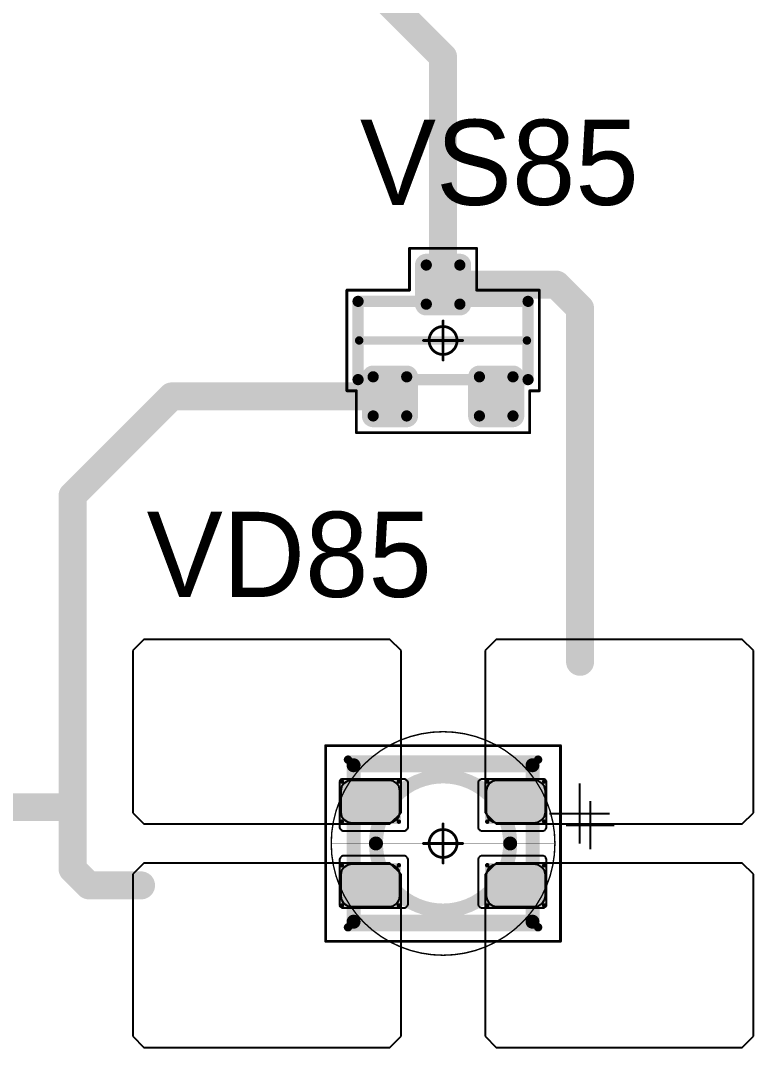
# Model space of a CAD drawing. Header units: millimetres. Extents: x 0 to 400, y 0 to 511.
# Drawn here: x 192.44 to 205.55, y 277.85 to 296.23 of the extents above; entities that cross this region are included whole.
import ezdxf

# ---------------------------------------------------------------- set-up
doc = ezdxf.new("R2010")
doc.units = ezdxf.units.MM
for name, color, linetype in [('Mechanical13', 56, 'Continuous'), ('Mechanical15', 56, 'Continuous'), ('Mechanical2', 216, 'Continuous'), ('TopLayer', 1, 'Continuous'), ('TopOverlay', 2, 'Continuous'), ('TopPaste', 8, 'Continuous'), ('TopSolder', 216, 'Continuous')]:
    doc.layers.add(name, color=color, linetype=linetype)

# ---------------------------------------------------------------- blocks, each defined once
blk = doc.blocks.new('SOT23_512')
at = {"layer": 'Mechanical13', "const_width": 0.2}
for points in [[(-0.7, 1.52), (0.7, 1.52)], [(-0.7, 1.52), (-0.7, -1.52)], [(0.7, 1.52), (0.7, -1.52)], [(-0.7, -1.52), (0.7, -1.52)]]:
    blk.add_lwpolyline(points, dxfattribs=at)
at = {"layer": 'Mechanical13', "const_width": 0.1}
for points in [[(-0.75, 1.52, 1), (-0.65, 1.52, 1)], [(-0.75, 1.52, 1), (-0.65, 1.52, 1)], [(0.65, 1.52, 1), (0.75, 1.52, 1)], [(0.65, 1.52, 1), (0.75, 1.52, 1)], [(-0.75, -1.52, 1), (-0.65, -1.52, 1)], [(-0.75, -1.52, 1), (-0.65, -1.52, 1)], [(0.65, -1.52, 1), (0.75, -1.52, 1)], [(0.65, -1.52, 1), (0.75, -1.52, 1)]]:
    blk.add_lwpolyline(points, format="xyb", close=True, dxfattribs=at)
at = {"layer": 'Mechanical15', "const_width": 0.05}
for points in [[(-0.9, 1.72), (-0.9, 1.55)], [(-0.9, 1.72), (0.9, 1.72)], [(0.9, 1.72), (0.9, 0.6)], [(-1.65, 1.55), (-1.65, -1.55)], [(-1.65, 1.55), (-0.9, 1.55)], [(0.9, 0.6), (1.65, 0.6)], [(1.65, 0.6), (1.65, -0.6)], [(0, 0.35), (0, -0.35)], [(-0.35, 0), (0.35, 0)], [(0.9, -0.6), (1.65, -0.6)], [(0.9, -0.6), (0.9, -1.72)], [(-1.65, -1.55), (-0.9, -1.55)], [(-0.9, -1.55), (-0.9, -1.72)], [(-0.9, -1.72), (0.9, -1.72)]]:
    blk.add_lwpolyline(points, dxfattribs=at)
at = {"layer": 'Mechanical15'}
for points, const_width in [([(-0.913, 1.72, 1), (-0.888, 1.72, 1)], 0.025), ([(-0.913, 1.72, 1), (-0.888, 1.72, 1)], 0.025), ([(0.888, 1.72, 1), (0.913, 1.72, 1)], 0.025), ([(0.888, 1.72, 1), (0.913, 1.72, 1)], 0.025), ([(-1.662, 1.55, 1), (-1.637, 1.55, 1)], 0.025), ([(-1.662, 1.55, 1), (-1.637, 1.55, 1)], 0.025), ([(-0.913, 1.55, 1), (-0.888, 1.55, 1)], 0.025), ([(-0.913, 1.55, 1), (-0.888, 1.55, 1)], 0.025), ([(0.888, 0.6, 1), (0.913, 0.6, 1)], 0.025), ([(0.888, 0.6, 1), (0.913, 0.6, 1)], 0.025), ([(1.637, 0.6, 1), (1.662, 0.6, 1)], 0.025), ([(1.637, 0.6, 1), (1.662, 0.6, 1)], 0.025), ([(-0.012, 0.35, 1), (0.012, 0.35, 1)], 0.025), ([(0.25, 0, 1), (-0.25, 0, 1)], 0.05), ([(-0.362, 0, 1), (-0.337, 0, 1)], 0.025), ([(-0.262, 0, 1), (-0.238, 0, 1)], 0.025), ([(0.238, 0, 1), (0.262, 0, 1)], 0.025), ([(0.337, 0, 1), (0.362, 0, 1)], 0.025), ([(-0.012, -0.35, 1), (0.012, -0.35, 1)], 0.025), ([(0.888, -0.6, 1), (0.913, -0.6, 1)], 0.025), ([(0.888, -0.6, 1), (0.913, -0.6, 1)], 0.025), ([(1.637, -0.6, 1), (1.662, -0.6, 1)], 0.025), ([(1.637, -0.6, 1), (1.662, -0.6, 1)], 0.025), ([(-1.662, -1.55, 1), (-1.637, -1.55, 1)], 0.025), ([(-1.662, -1.55, 1), (-1.637, -1.55, 1)], 0.025), ([(-0.913, -1.55, 1), (-0.888, -1.55, 1)], 0.025), ([(-0.913, -1.55, 1), (-0.888, -1.55, 1)], 0.025), ([(-0.913, -1.72, 1), (-0.888, -1.72, 1)], 0.025), ([(-0.913, -1.72, 1), (-0.888, -1.72, 1)], 0.025), ([(0.888, -1.72, 1), (0.913, -1.72, 1)], 0.025), ([(0.888, -1.72, 1), (0.913, -1.72, 1)], 0.025)]:
    blk.add_lwpolyline(points, format="xyb", close=True, dxfattribs=dict(at, const_width=const_width))
at = {"layer": 'TopLayer', "const_width": 0.1}
for points in [[(-1.4, 1.25, 1), (-1.3, 1.25, 1)], [(-0.7, 1.25, 1), (-0.6, 1.25, 1)], [(-1.4, 0.65, 1), (-1.3, 0.65, 1)], [(-0.7, 0.65, 1), (-0.6, 0.65, 1)], [(0.6, 0.3, 1), (0.7, 0.3, 1)], [(1.3, 0.3, 1), (1.4, 0.3, 1)], [(0.6, -0.3, 1), (0.7, -0.3, 1)], [(1.3, -0.3, 1), (1.4, -0.3, 1)], [(-1.4, -0.65, 1), (-1.3, -0.65, 1)], [(-0.7, -0.65, 1), (-0.6, -0.65, 1)], [(-1.4, -1.25, 1), (-1.3, -1.25, 1)], [(-0.7, -1.25, 1), (-0.6, -1.25, 1)]]:
    blk.add_lwpolyline(points, format="xyb", close=True, dxfattribs=at)
at = {"layer": 'TopLayer'}
for points in [[(-1.35, 1.35), (-1.35, 0.55), (-0.65, 1.35), (-0.65, 0.55)], [(-1.45, 1.25), (-1.45, 0.65), (-0.55, 1.25), (-0.55, 0.65)], [(0.65, 0.4), (0.65, -0.4), (1.35, 0.4), (1.35, -0.4)], [(0.55, 0.3), (0.55, -0.3), (1.45, 0.3), (1.45, -0.3)], [(-1.35, -0.55), (-1.35, -1.35), (-0.65, -0.55), (-0.65, -1.35)], [(-1.45, -0.65), (-1.45, -1.25), (-0.55, -0.65), (-0.55, -1.25)]]:
    blk.add_solid(points, dxfattribs=at)
at = {"layer": 'TopOverlay', "const_width": 0.15}
blk.add_lwpolyline([(0, 1.5), (0, -1.5)], dxfattribs=at)
at = {"layer": 'TopOverlay', "const_width": 0.075}
for points in [[(-0.038, 1.5, 1), (0.038, 1.5, 1)], [(-0.038, -1.5, 1), (0.038, -1.5, 1)]]:
    blk.add_lwpolyline(points, format="xyb", close=True, dxfattribs=at)
at = {"layer": 'TopPaste', "const_width": 0.075}
for points in [[(-1.387, 1.25, 1), (-1.313, 1.25, 1)], [(-0.687, 1.25, 1), (-0.613, 1.25, 1)], [(-1.387, 0.65, 1), (-1.313, 0.65, 1)], [(-0.687, 0.65, 1), (-0.613, 0.65, 1)], [(0.613, 0.3, 1), (0.687, 0.3, 1)], [(1.313, 0.3, 1), (1.387, 0.3, 1)], [(0.613, -0.3, 1), (0.687, -0.3, 1)], [(1.313, -0.3, 1), (1.387, -0.3, 1)], [(-1.387, -0.65, 1), (-1.313, -0.65, 1)], [(-0.687, -0.65, 1), (-0.613, -0.65, 1)], [(-1.387, -1.25, 1), (-1.313, -1.25, 1)], [(-0.687, -1.25, 1), (-0.613, -1.25, 1)]]:
    blk.add_lwpolyline(points, format="xyb", close=True, dxfattribs=at)
at = {"layer": 'TopPaste'}
for points in [[(-1.35, 1.325), (-1.35, 0.575), (-0.65, 1.325), (-0.65, 0.575)], [(-1.425, 1.25), (-1.425, 0.65), (-0.575, 1.25), (-0.575, 0.65)], [(0.65, 0.375), (0.65, -0.375), (1.35, 0.375), (1.35, -0.375)], [(0.575, 0.3), (0.575, -0.3), (1.425, 0.3), (1.425, -0.3)], [(-1.425, -0.65), (-1.425, -1.25), (-0.575, -0.65), (-0.575, -1.25)], [(-1.35, -0.575), (-1.35, -1.325), (-0.65, -0.575), (-0.65, -1.325)]]:
    blk.add_solid(points, dxfattribs=at)
at = {"layer": 'TopSolder', "const_width": 0.202}
for points in [[(-1.451, 1.25, 1), (-1.249, 1.25, 1)], [(-0.751, 1.25, 1), (-0.549, 1.25, 1)], [(-1.451, 0.65, 1), (-1.249, 0.65, 1)], [(-0.751, 0.65, 1), (-0.549, 0.65, 1)], [(0.549, 0.3, 1), (0.751, 0.3, 1)], [(1.249, 0.3, 1), (1.451, 0.3, 1)], [(0.549, -0.3, 1), (0.751, -0.3, 1)], [(1.249, -0.3, 1), (1.451, -0.3, 1)], [(-1.451, -0.65, 1), (-1.249, -0.65, 1)], [(-0.751, -0.65, 1), (-0.549, -0.65, 1)], [(-1.451, -1.25, 1), (-1.249, -1.25, 1)], [(-0.751, -1.25, 1), (-0.549, -1.25, 1)]]:
    blk.add_lwpolyline(points, format="xyb", close=True, dxfattribs=at)
at = {"layer": 'TopSolder'}
for points in [[(-1.35, 1.452), (-1.35, 0.448), (-0.65, 1.452), (-0.65, 0.448)], [(-1.552, 1.25), (-1.552, 0.65), (-0.448, 1.25), (-0.448, 0.65)], [(0.65, 0.502), (0.65, -0.502), (1.35, 0.502), (1.35, -0.502)], [(0.448, 0.3), (0.448, -0.3), (1.552, 0.3), (1.552, -0.3)], [(-1.35, -0.448), (-1.35, -1.452), (-0.65, -0.448), (-0.65, -1.452)], [(-1.552, -0.65), (-1.552, -1.25), (-0.448, -0.65), (-0.448, -1.25)]]:
    blk.add_solid(points, dxfattribs=at)
blk = doc.blocks.new('E65F_716')
at = {"layer": 'Mechanical13'}
for p, q in [((2.441, 1.071), (2.441, 0)), ((1.905, 0.536), (2.976, 0.536))]:
    blk.add_line(p, q, dxfattribs=at)
at = {"layer": 'Mechanical13', "const_width": 0.25}
for points in [[(-1.6, -1.4), (-1.6, 1.4)], [(-1.6, 1.4), (1.6, 1.4)], [(1.6, -1.4), (1.6, 1.4)], [(-1.6, -1.4), (1.6, -1.4)]]:
    blk.add_lwpolyline(points, dxfattribs=at)
at = {"layer": 'Mechanical13'}
for points, const_width in [([(-1.663, 1.4, 1), (-1.538, 1.4, 1)], 0.125), ([(-1.663, 1.4, 1), (-1.538, 1.4, 1)], 0.125), ([(1.537, 1.4, 1), (1.662, 1.4, 1)], 0.125), ([(1.537, 1.4, 1), (1.662, 1.4, 1)], 0.125), ([(1.2, 0, 1), (-1.2, 0, 1)], 0.25), ([(-1.263, 0, 1), (-1.138, 0, 1)], 0.125), ([(1.137, 0, 1), (1.262, 0, 1)], 0.125), ([(-1.663, -1.4, 1), (-1.538, -1.4, 1)], 0.125), ([(-1.663, -1.4, 1), (-1.538, -1.4, 1)], 0.125), ([(1.537, -1.4, 1), (1.662, -1.4, 1)], 0.125), ([(1.537, -1.4, 1), (1.662, -1.4, 1)], 0.125)]:
    blk.add_lwpolyline(points, format="xyb", close=True, dxfattribs=dict(at, const_width=const_width))
at = {"layer": 'Mechanical15', "const_width": 0.05}
for points in [[(-2.1, 1.75), (2.1, 1.75)], [(-2.1, -1.75), (-2.1, 1.75)], [(2.1, -1.75), (2.1, 1.75)], [(0, -0.35), (0, 0.35)], [(0, -0.35), (0, 0.35)], [(-0.35, 0), (0.35, 0)], [(-0.35, 0), (0.35, 0)], [(-2.1, -1.75), (2.1, -1.75)]]:
    blk.add_lwpolyline(points, dxfattribs=at)
at = {"layer": 'Mechanical15'}
for points, const_width in [([(-2.113, 1.75, 1), (-2.088, 1.75, 1)], 0.025), ([(-2.113, 1.75, 1), (-2.088, 1.75, 1)], 0.025), ([(2.087, 1.75, 1), (2.112, 1.75, 1)], 0.025), ([(2.087, 1.75, 1), (2.112, 1.75, 1)], 0.025), ([(-0.013, 0.35, 1), (0.012, 0.35, 1)], 0.025), ([(-0.013, 0.35, 1), (0.012, 0.35, 1)], 0.025), ([(0.25, 0, 1), (-0.25, 0, 1)], 0.05), ([(0.25, 0, 1), (-0.25, 0, 1)], 0.05), ([(-0.363, 0, 1), (-0.338, 0, 1)], 0.025), ([(-0.363, 0, 1), (-0.338, 0, 1)], 0.025), ([(-0.263, 0, 1), (-0.238, 0, 1)], 0.025), ([(-0.263, 0, 1), (-0.238, 0, 1)], 0.025), ([(0.237, 0, 1), (0.262, 0, 1)], 0.025), ([(0.237, 0, 1), (0.262, 0, 1)], 0.025), ([(0.337, 0, 1), (0.362, 0, 1)], 0.025), ([(0.337, 0, 1), (0.362, 0, 1)], 0.025), ([(-0.013, -0.35, 1), (0.012, -0.35, 1)], 0.025), ([(-0.013, -0.35, 1), (0.012, -0.35, 1)], 0.025), ([(-2.113, -1.75, 1), (-2.088, -1.75, 1)], 0.025), ([(-2.113, -1.75, 1), (-2.088, -1.75, 1)], 0.025), ([(2.087, -1.75, 1), (2.112, -1.75, 1)], 0.025), ([(2.087, -1.75, 1), (2.112, -1.75, 1)], 0.025)]:
    blk.add_lwpolyline(points, format="xyb", close=True, dxfattribs=dict(at, const_width=const_width))
at = {"layer": 'TopLayer'}
for p, q in [((-5.35, 3.65), (-5.55, 3.45)), ((-0.95, 3.65), (-5.35, 3.65)), ((-5.35, 3.65), (-5.35, 3.65)), ((-0.75, 3.45), (-0.95, 3.65)), ((0.95, 3.65), (0.75, 3.45)), ((5.35, 3.65), (0.95, 3.65)), ((0.95, 3.65), (0.95, 3.65)), ((5.55, 3.45), (5.35, 3.65)), ((-5.55, 3.45), (-5.55, 3.45)), ((-5.55, 3.45), (-5.55, 0.55)), ((-0.75, 0.55), (-0.75, 3.45)), ((0.75, 3.45), (0.75, 3.45)), ((0.75, 3.45), (0.75, 0.55)), ((5.55, 0.55), (5.55, 3.45)), ((-5.55, 0.55), (-5.35, 0.35)), ((-0.95, 0.35), (-0.75, 0.55)), ((0.75, 0.55), (0.95, 0.35)), ((5.35, 0.35), (5.55, 0.55)), ((-5.35, 0.35), (-0.95, 0.35)), ((0.95, 0.35), (5.35, 0.35)), ((-5.35, -0.35), (-5.55, -0.55)), ((-0.95, -0.35), (-5.35, -0.35)), ((-5.35, -0.35), (-5.35, -0.35)), ((-0.75, -0.55), (-0.95, -0.35)), ((0.95, -0.35), (0.75, -0.55)), ((5.35, -0.35), (0.95, -0.35)), ((0.95, -0.35), (0.95, -0.35)), ((5.55, -0.55), (5.35, -0.35)), ((-5.55, -0.55), (-5.55, -0.55)), ((-5.55, -0.55), (-5.55, -3.45)), ((-0.75, -3.45), (-0.75, -0.55)), ((0.75, -0.55), (0.75, -0.55)), ((0.75, -0.55), (0.75, -3.45)), ((5.55, -3.45), (5.55, -0.55)), ((-5.55, -3.45), (-5.35, -3.65)), ((-0.95, -3.65), (-0.75, -3.45)), ((0.75, -3.45), (0.95, -3.65)), ((5.35, -3.65), (5.55, -3.45)), ((-5.35, -3.65), (-0.95, -3.65)), ((0.95, -3.65), (5.35, -3.65))]:
    blk.add_line(p, q, dxfattribs=at)
at = {"layer": 'TopLayer', "const_width": 0.04}
for points in [[(-1.83, 1.11, 1), (-1.79, 1.11, 1)], [(-0.81, 1.11, 1), (-0.77, 1.11, 1)], [(0.77, 1.11, 1), (0.81, 1.11, 1)], [(1.79, 1.11, 1), (1.83, 1.11, 1)], [(-1.83, 0.39, 1), (-1.79, 0.39, 1)], [(-0.81, 0.39, 1), (-0.77, 0.39, 1)], [(0.77, 0.39, 1), (0.81, 0.39, 1)], [(1.79, 0.39, 1), (1.83, 0.39, 1)], [(-1.83, -0.39, 1), (-1.79, -0.39, 1)], [(-0.81, -0.39, 1), (-0.77, -0.39, 1)], [(0.77, -0.39, 1), (0.81, -0.39, 1)], [(1.79, -0.39, 1), (1.83, -0.39, 1)], [(-1.83, -1.11, 1), (-1.79, -1.11, 1)], [(-0.81, -1.11, 1), (-0.77, -1.11, 1)], [(0.77, -1.11, 1), (0.81, -1.11, 1)], [(1.79, -1.11, 1), (1.83, -1.11, 1)]]:
    blk.add_lwpolyline(points, format="xyb", close=True, dxfattribs=at)
at = {"layer": 'TopLayer'}
for points in [[(-1.85, 1.11), (-1.85, 0.39), (-0.75, 1.11), (-0.75, 0.39)], [(-1.81, 1.15), (-1.81, 0.35), (-0.79, 1.15), (-0.79, 0.35)], [(0.75, 1.11), (0.75, 0.39), (1.85, 1.11), (1.85, 0.39)], [(0.79, 1.15), (0.79, 0.35), (1.81, 1.15), (1.81, 0.35)], [(-1.81, -0.35), (-1.81, -1.15), (-0.79, -0.35), (-0.79, -1.15)], [(0.79, -0.35), (0.79, -1.15), (1.81, -0.35), (1.81, -1.15)], [(-1.85, -0.39), (-1.85, -1.11), (-0.75, -0.39), (-0.75, -1.11)], [(0.75, -0.39), (0.75, -1.11), (1.85, -0.39), (1.85, -1.11)]]:
    blk.add_solid(points, dxfattribs=at)
at = {"layer": 'TopOverlay'}
for p, q in [((2.628, 0.757), (2.628, -0.1)), ((2.2, 0.328), (3.057, 0.328))]:
    blk.add_line(p, q, dxfattribs=at)
at = {"layer": 'TopOverlay', "const_width": 0.15}
for points in [[(-1.7, 1.5), (1.7, 1.5)], [(-1.7, -1.5), (1.7, -1.5)]]:
    blk.add_lwpolyline(points, dxfattribs=at)
at = {"layer": 'TopOverlay', "const_width": 0.075}
for points in [[(-1.738, 1.5, 1), (-1.663, 1.5, 1)], [(1.662, 1.5, 1), (1.737, 1.5, 1)], [(-1.738, -1.5, 1), (-1.663, -1.5, 1)], [(1.662, -1.5, 1), (1.737, -1.5, 1)]]:
    blk.add_lwpolyline(points, format="xyb", close=True, dxfattribs=at)
at = {"layer": 'TopPaste'}
for p, q in [((-1.711, 1.114), (-1.773, 1.073)), ((-1.638, 1.129), (-1.711, 1.114)), ((-0.963, 1.129), (-1.638, 1.129)), ((-0.889, 1.114), (-0.963, 1.129)), ((-0.827, 1.073), (-0.889, 1.114)), ((0.889, 1.114), (0.827, 1.073)), ((0.962, 1.129), (0.889, 1.114)), ((1.637, 1.129), (0.962, 1.129)), ((1.711, 1.114), (1.637, 1.129)), ((1.773, 1.073), (1.711, 1.114)), ((-1.814, 1.011), (-1.829, 0.938)), ((-1.829, 0.938), (-1.829, 0.563)), ((-1.773, 1.073), (-1.814, 1.011)), ((-0.786, 1.011), (-0.827, 1.073)), ((-0.771, 0.938), (-0.786, 1.011)), ((-0.771, 0.563), (-0.771, 0.938)), ((0.786, 1.011), (0.771, 0.938)), ((0.771, 0.938), (0.771, 0.563)), ((0.827, 1.073), (0.786, 1.011)), ((1.814, 1.011), (1.773, 1.073)), ((1.829, 0.938), (1.814, 1.011)), ((1.829, 0.563), (1.829, 0.938)), ((-1.829, 0.563), (-1.814, 0.489)), ((-0.786, 0.489), (-0.771, 0.563)), ((0.771, 0.563), (0.786, 0.489)), ((1.814, 0.489), (1.829, 0.563)), ((-1.814, 0.489), (-1.773, 0.427)), ((-1.773, 0.427), (-1.711, 0.386)), ((-1.711, 0.386), (-1.638, 0.371)), ((-1.638, 0.371), (-0.963, 0.371)), ((-0.963, 0.371), (-0.889, 0.386)), ((-0.889, 0.386), (-0.827, 0.427)), ((-0.827, 0.427), (-0.786, 0.489)), ((0.786, 0.489), (0.827, 0.427)), ((0.827, 0.427), (0.889, 0.386)), ((0.889, 0.386), (0.962, 0.371)), ((0.962, 0.371), (1.637, 0.371)), ((1.637, 0.371), (1.711, 0.386)), ((1.711, 0.386), (1.773, 0.427)), ((1.773, 0.427), (1.814, 0.489)), ((-1.814, -0.489), (-1.829, -0.563)), ((-1.773, -0.427), (-1.814, -0.489)), ((-1.711, -0.386), (-1.773, -0.427)), ((-1.638, -0.371), (-1.711, -0.386)), ((-0.963, -0.371), (-1.638, -0.371)), ((-0.889, -0.386), (-0.963, -0.371)), ((-0.827, -0.427), (-0.889, -0.386)), ((-0.786, -0.489), (-0.827, -0.427)), ((-0.771, -0.563), (-0.786, -0.489)), ((0.786, -0.489), (0.771, -0.563)), ((0.827, -0.427), (0.786, -0.489)), ((0.889, -0.386), (0.827, -0.427)), ((0.962, -0.371), (0.889, -0.386)), ((1.637, -0.371), (0.962, -0.371)), ((1.711, -0.386), (1.637, -0.371)), ((1.773, -0.427), (1.711, -0.386)), ((1.814, -0.489), (1.773, -0.427)), ((1.829, -0.563), (1.814, -0.489)), ((-1.829, -0.563), (-1.829, -0.938)), ((-0.771, -0.938), (-0.771, -0.563)), ((0.771, -0.563), (0.771, -0.938)), ((1.829, -0.938), (1.829, -0.563)), ((-1.829, -0.938), (-1.814, -1.011)), ((-1.814, -1.011), (-1.773, -1.073)), ((-1.773, -1.073), (-1.711, -1.114)), ((-0.889, -1.114), (-0.827, -1.073)), ((-0.827, -1.073), (-0.786, -1.011)), ((-0.786, -1.011), (-0.771, -0.938)), ((0.771, -0.938), (0.786, -1.011)), ((0.786, -1.011), (0.827, -1.073)), ((0.827, -1.073), (0.889, -1.114)), ((1.711, -1.114), (1.773, -1.073)), ((1.773, -1.073), (1.814, -1.011)), ((1.814, -1.011), (1.829, -0.938)), ((-1.711, -1.114), (-1.638, -1.129)), ((-1.638, -1.129), (-0.963, -1.129)), ((-0.963, -1.129), (-0.889, -1.114)), ((0.889, -1.114), (0.962, -1.129)), ((0.962, -1.129), (1.637, -1.129)), ((1.637, -1.129), (1.711, -1.114))]:
    blk.add_line(p, q, dxfattribs=at)
at = {"layer": 'TopSolder'}
for p, q in [((-1.842, 1.129), (-1.85, 1.111)), ((-1.85, 1.111), (-1.85, 1.101)), ((-1.828, 1.143), (-1.842, 1.129)), ((-1.81, 1.151), (-1.828, 1.143)), ((-1.8, 1.151), (-1.81, 1.151)), ((-0.7, 1.151), (-1.8, 1.151)), ((-0.685, 1.151), (-0.7, 1.151)), ((-0.7, 1.151), (-0.7, 1.151)), ((-0.658, 1.139), (-0.685, 1.151)), ((-0.636, 1.118), (-0.658, 1.139)), ((-0.625, 1.09), (-0.636, 1.118)), ((0.636, 1.118), (0.625, 1.09)), ((0.657, 1.139), (0.636, 1.118)), ((0.685, 1.151), (0.657, 1.139)), ((0.7, 1.151), (0.685, 1.151)), ((1.8, 1.151), (0.7, 1.151)), ((1.81, 1.151), (1.8, 1.151)), ((1.8, 1.151), (1.8, 1.151)), ((1.828, 1.143), (1.81, 1.151)), ((1.842, 1.129), (1.828, 1.143)), ((1.85, 1.111), (1.842, 1.129)), ((1.85, 1.101), (1.85, 1.111)), ((-1.85, 1.101), (-1.85, 1.101)), ((-1.85, 1.101), (-1.85, 0.301)), ((-0.625, 1.076), (-0.625, 1.09)), ((-0.625, 0.301), (-0.625, 1.076)), ((0.625, 1.09), (0.625, 1.076)), ((0.625, 1.076), (0.625, 1.076)), ((0.625, 1.076), (0.625, 0.301)), ((1.85, 0.301), (1.85, 1.101)), ((-1.85, 0.301), (-1.85, 0.286)), ((-1.85, 0.286), (-1.839, 0.258)), ((-1.839, 0.258), (-1.818, 0.237)), ((-1.818, 0.237), (-1.79, 0.226)), ((-1.79, 0.226), (-1.775, 0.226)), ((-1.775, 0.226), (-1.775, 0.226)), ((-1.775, 0.226), (-0.7, 0.226)), ((-0.7, 0.226), (-0.685, 0.226)), ((-0.685, 0.226), (-0.658, 0.237)), ((-0.658, 0.237), (-0.636, 0.258)), ((-0.636, 0.258), (-0.625, 0.286)), ((-0.625, 0.286), (-0.625, 0.301)), ((-0.625, 0.301), (-0.625, 0.301)), ((0.625, 0.301), (0.625, 0.286)), ((0.625, 0.286), (0.636, 0.258)), ((0.636, 0.258), (0.657, 0.237)), ((0.657, 0.237), (0.685, 0.226)), ((0.685, 0.226), (0.7, 0.226)), ((0.7, 0.226), (0.7, 0.226)), ((0.7, 0.226), (1.775, 0.226)), ((1.775, 0.226), (1.79, 0.226)), ((1.79, 0.226), (1.817, 0.237)), ((1.817, 0.237), (1.839, 0.258)), ((1.839, 0.258), (1.85, 0.286)), ((1.85, 0.286), (1.85, 0.301)), ((1.85, 0.301), (1.85, 0.301)), ((-1.839, -0.257), (-1.85, -0.285)), ((-1.85, -0.285), (-1.85, -0.299)), ((-1.85, -0.299), (-1.85, -0.299)), ((-1.85, -0.299), (-1.85, -1.099)), ((-1.818, -0.236), (-1.839, -0.257)), ((-1.79, -0.224), (-1.818, -0.236)), ((-1.775, -0.224), (-1.79, -0.224)), ((-0.7, -0.224), (-1.775, -0.224)), ((-0.685, -0.224), (-0.7, -0.224)), ((-0.7, -0.224), (-0.7, -0.224)), ((-0.658, -0.236), (-0.685, -0.224)), ((-0.636, -0.257), (-0.658, -0.236)), ((-0.625, -0.285), (-0.636, -0.257)), ((-0.625, -0.299), (-0.625, -0.285)), ((-0.625, -1.074), (-0.625, -0.299)), ((0.636, -0.257), (0.625, -0.285)), ((0.625, -0.285), (0.625, -0.299)), ((0.625, -0.299), (0.625, -0.299)), ((0.625, -0.299), (0.625, -1.074)), ((0.657, -0.236), (0.636, -0.257)), ((0.685, -0.224), (0.657, -0.236)), ((0.7, -0.224), (0.685, -0.224)), ((1.775, -0.224), (0.7, -0.224)), ((1.79, -0.224), (1.775, -0.224)), ((1.775, -0.224), (1.775, -0.224)), ((1.817, -0.236), (1.79, -0.224)), ((1.839, -0.257), (1.817, -0.236)), ((1.85, -0.285), (1.839, -0.257)), ((1.85, -0.299), (1.85, -0.285)), ((1.85, -1.099), (1.85, -0.299)), ((-1.85, -1.099), (-1.85, -1.109)), ((-0.636, -1.117), (-0.625, -1.089)), ((-0.625, -1.089), (-0.625, -1.074)), ((-0.625, -1.074), (-0.625, -1.074)), ((0.625, -1.074), (0.625, -1.089)), ((0.625, -1.089), (0.636, -1.117)), ((1.85, -1.109), (1.85, -1.099)), ((1.85, -1.099), (1.85, -1.099)), ((-1.85, -1.109), (-1.842, -1.128)), ((-1.842, -1.128), (-1.828, -1.142)), ((-1.828, -1.142), (-1.81, -1.149)), ((-1.81, -1.149), (-1.8, -1.149)), ((-1.8, -1.149), (-0.7, -1.149)), ((-1.8, -1.149), (-1.8, -1.149)), ((-0.7, -1.149), (-0.685, -1.149)), ((-0.685, -1.149), (-0.658, -1.138)), ((-0.658, -1.138), (-0.636, -1.117)), ((0.636, -1.117), (0.657, -1.138)), ((0.657, -1.138), (0.685, -1.149)), ((0.685, -1.149), (0.7, -1.149)), ((0.7, -1.149), (1.8, -1.149)), ((0.7, -1.149), (0.7, -1.149)), ((1.8, -1.149), (1.81, -1.149)), ((1.81, -1.149), (1.828, -1.142)), ((1.828, -1.142), (1.842, -1.128)), ((1.842, -1.128), (1.85, -1.109))]:
    blk.add_line(p, q, dxfattribs=at)

msp = doc.modelspace()

# ---------------------------------------------------------------- linework, layer by layer
at = {"layer": 'Mechanical2'}
for points, const_width in [([(202, 281.5, 1), (198, 281.5, 1)], 0.0254), ([(200, 283.5, 1), (200, 283.5, 1)], 0.0005), ([(197.994, 281.5, 1), (198.006, 281.5, 1)], 0.0127), ([(201.994, 281.5, 1), (202.006, 281.5, 1)], 0.0127), ([(198, 281.5, 1), (198, 281.5, 1)], 0.0005), ([(202, 281.5, 1), (202, 281.5, 1)], 0.0005), ([(200, 279.5, 1), (200, 279.5, 1)], 0.0005)]:
    msp.add_lwpolyline(points, format="xyb", close=True, dxfattribs=dict(at, const_width=const_width))
at = {"layer": 'Mechanical2', "const_width": 0.001}
for points in [[(200, 279.5), (200, 283.5)], [(198, 281.5), (202, 281.5)]]:
    msp.add_lwpolyline(points, dxfattribs=at)
at = {"layer": 'TopLayer', "const_width": 0.5}
for points in [[(198.7, 296.875), (200, 295.575)], [(200, 291.5), (200, 295.575)], [(200, 291.5), (202.025, 291.5)], [(202.025, 291.5), (202.45, 291.075)], [(202.45, 284.75), (202.45, 291.075)], [(193.375, 287.725), (195.15, 289.5)], [(195.15, 289.5), (199.05, 289.5)], [(193.375, 282.15), (193.375, 287.725)], [(181.4, 282.15), (193.375, 282.15)], [(193.375, 281.043), (193.375, 282.15)], [(193.375, 281.043), (193.668, 280.75)], [(193.668, 280.75), (194.6, 280.75)]]:
    msp.add_lwpolyline(points, dxfattribs=at)
at = {"layer": 'TopLayer', "const_width": 0.25}
for points in [[(199.875, 295.575, 1), (200.125, 295.575, 1)], [(199.875, 295.575, 1), (200.125, 295.575, 1)], [(199.875, 291.5, 1), (200.125, 291.5, 1)], [(199.875, 291.5, 1), (200.125, 291.5, 1)], [(201.9, 291.5, 1), (202.15, 291.5, 1)], [(201.9, 291.5, 1), (202.15, 291.5, 1)], [(202.325, 291.075, 1), (202.575, 291.075, 1)], [(202.325, 291.075, 1), (202.575, 291.075, 1)], [(195.025, 289.5, 1), (195.275, 289.5, 1)], [(195.025, 289.5, 1), (195.275, 289.5, 1)], [(198.925, 289.5, 1), (199.175, 289.5, 1)], [(193.25, 287.725, 1), (193.5, 287.725, 1)], [(193.25, 287.725, 1), (193.5, 287.725, 1)], [(202.325, 284.75, 1), (202.575, 284.75, 1)], [(193.25, 282.15, 1), (193.5, 282.15, 1)], [(193.25, 282.15, 1), (193.5, 282.15, 1)], [(193.25, 282.15, 1), (193.5, 282.15, 1)], [(193.25, 281.043, 1), (193.5, 281.043, 1)], [(193.25, 281.043, 1), (193.5, 281.043, 1)], [(193.543, 280.75, 1), (193.793, 280.75, 1)], [(193.543, 280.75, 1), (193.793, 280.75, 1)], [(194.475, 280.75, 1), (194.725, 280.75, 1)]]:
    msp.add_lwpolyline(points, format="xyb", close=True, dxfattribs=at)

# ---------------------------------------------------------------- block references
for name, p, rotation in [('SOT23_512', (200, 290.5), 90), ('E65F_716', (200, 281.5), 360)]:
    msp.add_blockref(name, p, dxfattribs=dict(rotation=rotation))

# ---------------------------------------------------------------- texts
at = {"layer": 'TopOverlay'}
for s, p in [('VS85', (198.514, 292.926)), ('VD85', (194.701, 285.911))]:
    msp.add_text(s, height=1.524, dxfattribs=at).set_placement(p)

doc.saveas('drawing.dxf')
